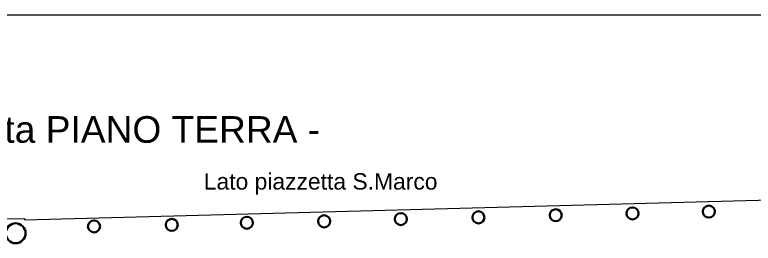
# Model space of a CAD drawing. Header units: millimetres. Extents: x 13761 to 25601, y 1427 to 9827.
# Drawn here: x 16425 to 20036, y 8711 to 9827 of the extents above; entities that cross this region are included whole.
import ezdxf

# ---------------------------------------------------------------- set-up
doc = ezdxf.new("R2010")
doc.units = ezdxf.units.MM
doc.layers.add('muri', color=7, linetype='Continuous', lineweight=9)
doc.styles.get("Standard").update_dxf_attribs({"font": 'ARIAL.TTF'})

msp = doc.modelspace()

# ---------------------------------------------------------------- linework, layer by layer
at = {"layer": 'muri', "linetype": 'Continuous', "ltscale": 0.1}
for p, q in [((13760.6, 9826.7), (19680.6, 9826.7)), ((19680.6, 9826.7), (25600.6, 9826.7))]:
    msp.add_line(p, q, dxfattribs=at)
at = {"layer": 'muri', "color": 252}
for p, q in [((16472.7, 8825.6), (20873.2, 8943.2)), ((16370, 8829.4), (16472.7, 8831)), ((16472.7, 8831), (16472.7, 8825.6))]:
    msp.add_line(p, q, dxfattribs=at)
at = {"layer": 'muri', "linetype": 'ByBlock', "lineweight": 30}
for centre, radius in [((19445.6, 8856.4), 29.5), ((19819.3, 8865), 29.5), ((17938.1, 8817.7), 29.5), ((18313.3, 8828.7), 29.5), ((18692.4, 8836.9), 29.5), ((19070.4, 8847.2), 29.5), ((16812.8, 8792.9), 29.5), ((17192.8, 8800), 29.5), ((17560.1, 8810.7), 29.5), ((16429.3, 8759.2), 48.6)]:
    msp.add_circle(centre, radius, dxfattribs=at)

# ---------------------------------------------------------------- texts
at = {"layer": 'muri'}
for s, height, p in [('Palazzo Ducale - pianta PIANO TERRA -', 130, (14608.3, 9201.4)), ('Lato piazzetta S.Marco', 80, (17349.5, 8972.6))]:
    msp.add_text(s, height=height, dxfattribs=at).set_placement(p)

doc.saveas('drawing.dxf')
